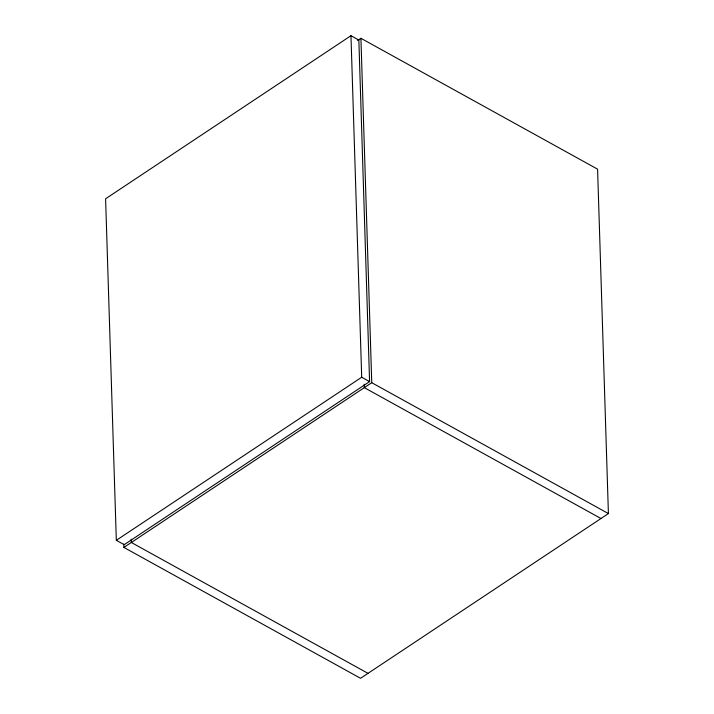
<?xml version="1.0" encoding="UTF-8"?>
<svg xmlns="http://www.w3.org/2000/svg" width="714" height="714" viewBox="0 0 714 714"><rect width="100%" height="100%" fill="white"/><g stroke="black" fill="none" stroke-linecap="round" stroke-linejoin="round"><path stroke-width="1.07" d="M350.967 35.7L105.592 198.778L116.328 540.319L124.218 544.684L369.584 381.606L358.856 40.064L350.967 35.7L361.703 377.242L116.328 540.319M357.625 40.484L360.927 38.288L597.582 169.164L608.408 513.58L360.552 678.3L123.897 547.424L123.79 544.077M123.897 547.424L371.753 382.695L360.927 38.288M371.753 382.695L608.408 513.58M361.703 377.242L369.584 381.606M600.974 518.516L364.31 387.64L364.211 384.302M367.996 673.356L131.331 542.479L131.233 539.141"/></g></svg>
